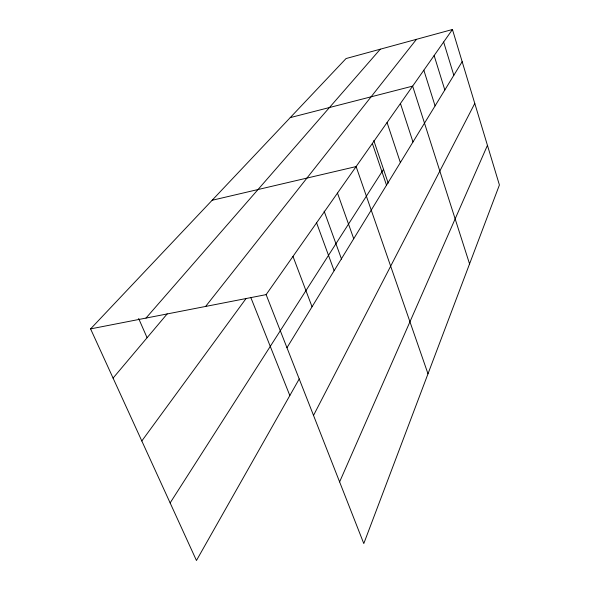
<?xml version="1.0" encoding="UTF-8"?>
<svg xmlns="http://www.w3.org/2000/svg" width="590" height="590" viewBox="0 0 590 590"><rect width="100%" height="100%" fill="white"/><g stroke="black" fill="none" stroke-linecap="round" stroke-linejoin="round"><path stroke-width="0.89" d="M339.611 481.919L487.443 145.354M313.519 415.412L474.78 103.442M299.241 378.913L196.455 560.5L90.587 328.896L346.057 58.543L452.442 29.5L499.413 184.972L363.794 543.552L266.127 294.624L452.442 29.5M286.961 347.724L462.162 61.67M170.134 502.923L383.529 169.345M141.814 440.966L246.17 298.378M205.615 306.439L416.466 39.324M113.073 378.094L167.199 313.865M145.988 318.084L380.299 49.191M290.236 117.617L412.646 86.125L469.559 263.907M212.127 200.276L356.117 166.572L427.993 373.809M90.587 328.896L266.127 294.624M138.635 318.489L147.087 337.731M250.75 297.338L289.83 395.536M292.987 256.399L312.044 306.771M316.587 222.821L334.132 270.707M324.124 211.117L341.544 259.165M337.487 193.085L353.727 238.721M373.802 140.567L388.198 183.143M372.364 143.451L386.516 185.186M387.07 122.521L400.367 162.567M400.44 103.501L412.978 141.976M423.841 70.203L435.081 105.89M434.137 55.548L444.823 89.982M443.643 42.023L453.821 75.291"/></g></svg>
